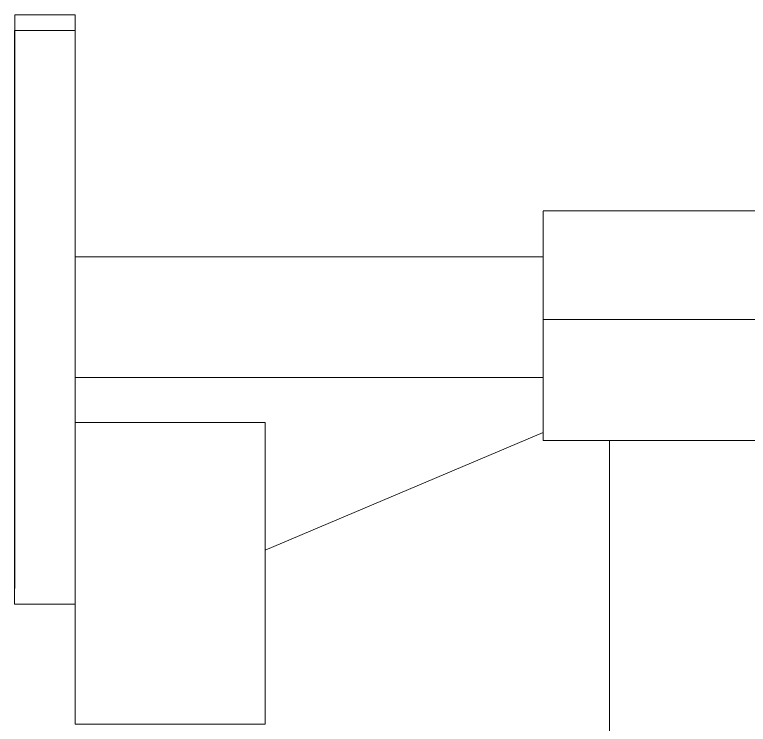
# Model space of a CAD drawing. Header units: millimetres. Extents: x 5194 to 16594, y 329 to 7592.
# Drawn here: x 10095.9 to 10217.4, y 4066.2 to 4183.7 of the extents above; entities that cross this region are included whole.
import ezdxf

# ---------------------------------------------------------------- set-up
doc = ezdxf.new("R2010")
doc.units = ezdxf.units.MM
doc.header["$MEASUREMENT"] = 0
doc.layers.add('PDF_Geometry', color=7, linetype='Continuous', true_color=0x231f20)

msp = doc.modelspace()

# ---------------------------------------------------------------- linework, layer by layer
at = {"layer": 'PDF_Geometry', "color": 0, "lineweight": 9}
for p, q in [((10105.88, 4183.67), (10095.9, 4183.67)), ((10095.9, 4183.67), (10095.9, 4088.66)), ((10105.89, 4066.18), (10105.89, 4183.68)), ((10105.88, 4181.08), (10095.87, 4181.08)), ((10095.87, 4181.08), (10095.87, 4086.06)), ((10105.89, 4066.18), (10105.89, 4181.07)), ((10183.39, 4151.18), (10333.37, 4151.18)), ((10183.39, 4113.16), (10183.39, 4151.17)), ((10183.39, 4143.57), (10105.9, 4143.57)), ((10333.37, 4133.18), (10183.39, 4133.18)), ((10183.39, 4123.58), (10105.9, 4123.58)), ((10105.89, 4116.17), (10137.37, 4116.17)), ((10137.38, 4066.18), (10137.38, 4116.17)), ((10137.38, 4095.02), (10183.4, 4114.48)), ((10333.37, 4113.16), (10183.39, 4113.16)), ((10194.4, 4113.16), (10194.4, 4012.19)), ((10095.87, 4086.07), (10105.88, 4086.07)), ((10137.37, 4066.18), (10105.89, 4066.18))]:
    msp.add_line(p, q, dxfattribs=at)

doc.saveas('drawing.dxf')
